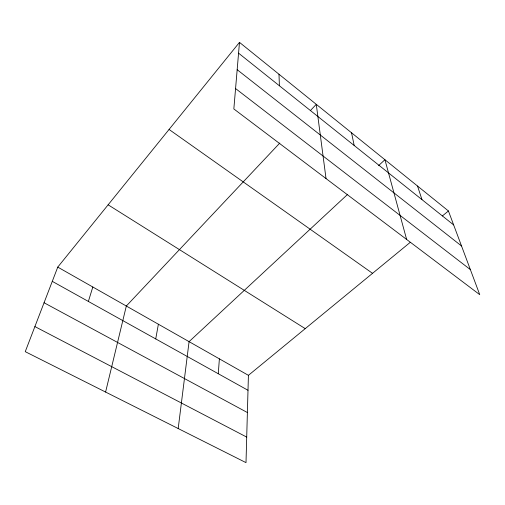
<?xml version="1.0" encoding="UTF-8"?>
<svg xmlns="http://www.w3.org/2000/svg" width="505" height="505" viewBox="0 0 505 505"><rect width="100%" height="100%" fill="white"/><g stroke="black" fill="none" stroke-linecap="round" stroke-linejoin="round"><path stroke-width="0.76" d="M410.243 242.35L248.416 375.335L246.004 462.637L25.25 351.663L57.766 267.107L239.484 42.363L448.427 210.97L479.75 294.674L233.84 108.947L239.484 42.363M218.274 373.738L219.378 358.853M178.189 428.549L189.078 341.651L347.737 194.273M155.729 338.924L158.381 324.223M105.596 392.057L126.326 306.024L279.808 143.054M88.369 301.434L92.819 287.004M310.379 110.595L316.275 104.333L326.028 178.574M378.63 165.577L384.924 159.725L406.639 239.458M442.361 215.951L448.427 210.97M34.895 326.577L246.705 437.084M44.061 302.748L247.387 412.534M52.286 281.354L247.999 390.277M57.766 267.107L248.416 375.335M108.127 204.822L305.235 328.641M169.061 129.457L372.538 273.331M235.57 88.558L470.363 269.601M237.167 69.696L461.519 245.967M238.568 53.164L453.641 224.914M417.521 186.029L421.972 199.62M351.537 132.783L354.188 145.49M278.987 74.241L279.398 85.774"/></g></svg>
